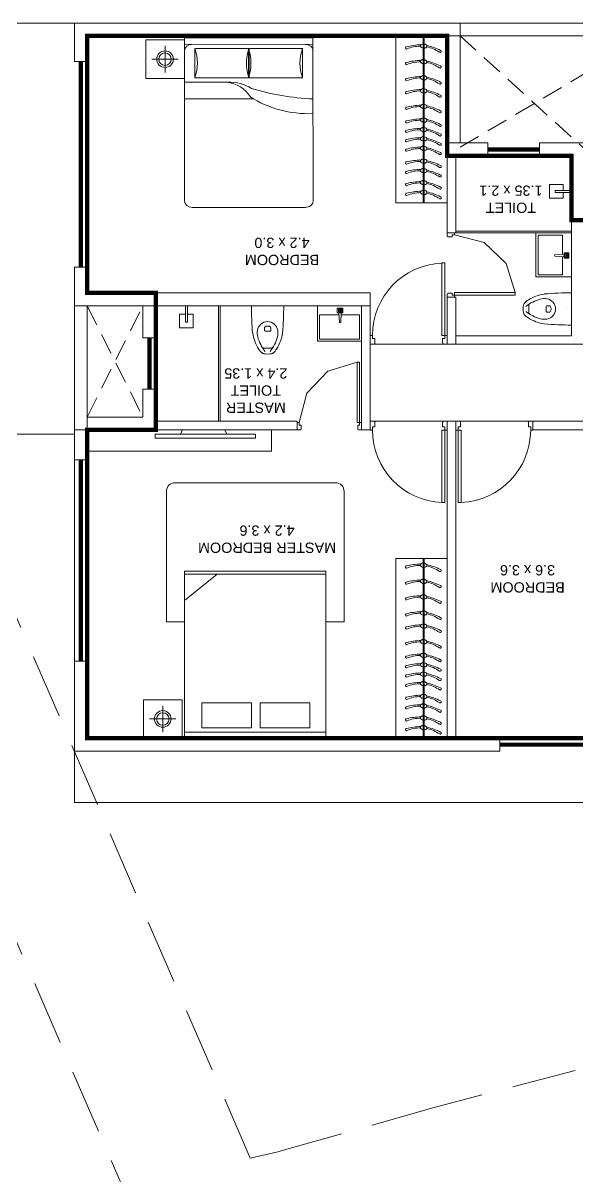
# Model space of a CAD drawing. Header units: inches. Extents: x 27644242 to 29005101, y -955243 to 216979.
# Drawn here: x 28708094 to 28714555, y -43094 to -29634 of the extents above; entities that cross this region are included whole.
import ezdxf

# ---------------------------------------------------------------- set-up
doc = ezdxf.new("R2010")
doc.units = ezdxf.units.IN
doc.header["$MEASUREMENT"] = 0
doc.set_wipeout_variables(frame=1)
for name, pattern in [('01-Xref Col Podium Lvl-1$0$HIDDEN', [0.375, 0.25, -0.125]), ('DASHED2', [0.375, 0.25, -0.125]), ('HIDDEN', [0.375, 0.25, -0.125])]:
    doc.linetypes.add(name, pattern=pattern)
doc.layers.get('Defpoints').update_dxf_attribs({"color": 8})
for name, color, linetype, lineweight in [('AHC-A-DUCT', 14, 'HIDDEN', 5), ('DOOR', 4, 'Continuous', 0), ('DOORS', 1, 'Continuous', 9), ('ELEVATION', 40, 'Continuous', 13), ('FURN', 250, 'Continuous', 0), ('RVA Site Boundary', 17, 'Continuous', 15), ('WALL', 7, 'Continuous', 20), ('WINDOW', 162, 'Continuous', 13)]:
    doc.layers.add(name, color=color, linetype=linetype, lineweight=lineweight)
doc.layers.add('text', color=7, linetype='Continuous')
doc.styles.add('AMITS', font='arial.ttf')

# ---------------------------------------------------------------- blocks, each defined once
blk = doc.blocks.new('A$C6E20521E-flat-1-flatten-1')
at = {"layer": 'DOORS', "color": 251}
for p, q in [((-63, 103), (-63, 949)), ((-63, 949), (-27, 949)), ((-27, 103), (-27, 949)), ((-900, 0), (-900, 103)), ((-873, 103), (-900, 103)), ((0, 0), (-900, 0)), ((-873, 67), (-873, 103)), ((-846, 67), (-873, 67)), ((-846, 13), (-846, 67)), ((-27, 103), (-63, 103)), ((-54, 13), (-54, 67)), ((-54, 67), (-27, 67)), ((-27, 103), (0, 103)), ((-27, 67), (-27, 103)), ((0, 0), (0, 103)), ((-859, 0), (-900, 0)), ((-40, 0), (0, 0))]:
    blk.add_line(p, q, dxfattribs=at)
at = {"layer": 'DOORS', "color": 251, "extrusion": (0, 0, -1)}
for centre, major_axis, start_param, end_param in [((-27, 103), (-729, -429), 0.531535, 2.059765), ((-859, 13), (-11.7, -6.7), 3.665191, 5.235988), ((-40, 13), (-11.7, -6.7), 5.235988, 6.806784)]:
    blk.add_ellipse(centre, major_axis=major_axis, ratio=1, start_param=start_param, end_param=end_param, dxfattribs=at)
blk = doc.blocks.new('A$C65A37FE3-flatten-3')
at = {"layer": 'DOOR', "color": 252, "true_color": 0x939598}
for p, q in [((0, -34), (0, 0)), ((0, 0), (86, 0)), ((11, -45), (56, -45)), ((56, -45), (56, -23)), ((56, -23), (86, -23)), ((86, -23), (86, 0)), ((86, -23), (86, -53)), ((86, -23), (791, -23)), ((86, -53), (791, -53)), ((791, -53), (791, -23)), ((0, -716), (0, -750)), ((0, -750), (86, -750)), ((11, -705), (56, -705)), ((56, -705), (56, -728)), ((56, -728), (86, -728)), ((86, -728), (86, -750))]:
    blk.add_line(p, q, dxfattribs=at)
for points in [[(0, -34), (3, -42), (11, -45)], [(86, -728), (430, -638), (687, -392), (791, -53)], [(11, -705), (6, -707), (2, -711), (0, -716)]]:
    blk.add_lwpolyline(points, dxfattribs=at)
blk = doc.blocks.new('1')
at = {"layer": 'FURN'}
for p, q in [((-479, 2011, 0), (121, 2011, 0)), ((-479, 2011, 0), (-479, -89, 0)), ((-210, 2011, 0), (-210, -89, 0)), ((-198, 2011, 0), (-198, -89, 0)), ((121, 2011, 0), (121, -89, 0)), ((-479, -89, 0), (122, -89, 0))]:
    blk.add_line(p, q, dxfattribs=at)
at = {"layer": 'FURN', "extrusion": (-6.40542e-09, 9.36485e-09, 1)}
for points in [[(-166, 1884, 0.144333), (-168, 1893, 0.107177), (-175, 1903, 0.077818), (-187, 1909, 0.065016), (-201, 1913, 0.065016), (-217, 1912, 0.077818), (-229, 1908, 0.107177), (-238, 1901, 0.144333), (-242, 1892, 0.144333), (-240, 1883, 0.107177), (-232, 1874, 0.077818), (-221, 1868, 0.065016), (-206, 1864, 0.065016), (-191, 1864, 0.077818), (-179, 1868, 0.107177), (-170, 1876, 0.144333)], [(-166, 1771, 0.144333), (-168, 1780, 0.107177), (-175, 1789, 0.077818), (-186, 1795, 0.065016), (-201, 1799, 0.065016), (-217, 1799, 0.077818), (-229, 1795, 0.107177), (-238, 1787, 0.144333), (-242, 1779, 0.144333), (-240, 1770, 0.107177), (-232, 1760, 0.077818), (-221, 1754, 0.065016), (-206, 1750, 0.065016), (-191, 1751, 0.077818), (-179, 1755, 0.107177), (-169, 1762, 0.144333)], [(-166, 1630, 0.144333), (-168, 1639, 0.107177), (-175, 1648, 0.077818), (-187, 1655, 0.065016), (-201, 1658, 0.065016), (-217, 1658, 0.077818), (-229, 1654, 0.107177), (-238, 1646, 0.144333), (-242, 1638, 0.144333), (-240, 1629, 0.107177), (-232, 1619, 0.077818), (-221, 1613, 0.065016), (-206, 1610, 0.065016), (-191, 1610, 0.077818), (-179, 1614, 0.107177), (-170, 1622, 0.144333)], [(-166, 1519, 0.144333), (-168, 1528, 0.107177), (-175, 1538, 0.077818), (-186, 1544, 0.065016), (-201, 1547, 0.065016), (-217, 1547, 0.077818), (-229, 1543, 0.107177), (-238, 1536, 0.144333), (-242, 1527, 0.144333), (-240, 1518, 0.107177), (-232, 1509, 0.077818), (-221, 1502, 0.065016), (-206, 1499, 0.065016), (-191, 1499, 0.077818), (-179, 1503, 0.107177), (-169, 1511, 0.144333)], [(-166, 1369, 0.144333), (-168, 1378, 0.107177), (-175, 1388, 0.077818), (-187, 1394, 0.065016), (-201, 1398, 0.065016), (-217, 1397, 0.077818), (-229, 1393, 0.107177), (-238, 1386, 0.144333), (-242, 1377, 0.144333), (-240, 1368, 0.107177), (-232, 1359, 0.077818), (-221, 1353, 0.065016), (-206, 1349, 0.065016), (-191, 1349, 0.077818), (-179, 1353, 0.107177), (-170, 1361, 0.144333)], [(-166, 1259, 0.144333), (-168, 1268, 0.107177), (-175, 1277, 0.077818), (-186, 1283, 0.065016), (-201, 1287, 0.065016), (-217, 1287, 0.077818), (-229, 1283, 0.107177), (-238, 1275, 0.144333), (-242, 1267, 0.144333), (-240, 1258, 0.107177), (-232, 1248, 0.077818), (-221, 1242, 0.065016), (-206, 1238, 0.065016), (-191, 1239, 0.077818), (-179, 1243, 0.107177), (-169, 1250, 0.144333)], [(-166, 1150, 0.144333), (-168, 1159, 0.107177), (-175, 1168, 0.077818), (-186, 1175, 0.065016), (-201, 1178, 0.065016), (-217, 1178, 0.077818), (-229, 1174, 0.107177), (-238, 1166, 0.144333), (-242, 1158, 0.144333), (-240, 1149, 0.107177), (-232, 1140, 0.077818), (-221, 1133, 0.065016), (-206, 1130, 0.065016), (-191, 1130, 0.077818), (-179, 1134, 0.107177), (-169, 1142, 0.144333)], [(-166, 1039, 0.144333), (-168, 1048, 0.107177), (-175, 1058, 0.077818), (-186, 1064, 0.065016), (-201, 1068, 0.065016), (-217, 1067, 0.077818), (-229, 1063, 0.107177), (-238, 1056, 0.144333), (-242, 1047, 0.144333), (-240, 1038, 0.107177), (-232, 1029, 0.077818), (-221, 1023, 0.065016), (-206, 1019, 0.065016), (-191, 1020, 0.077818), (-179, 1023, 0.107177), (-169, 1031, 0.144333)], [(-166, 880, 0.144333), (-168, 889, 0.107177), (-175, 898, 0.077818), (-186, 905, 0.065016), (-201, 908, 0.065016), (-216, 908, 0.077818), (-229, 904, 0.107177), (-238, 896, 0.144333), (-242, 888, 0.144333), (-240, 879, 0.107177), (-232, 870, 0.077818), (-221, 863, 0.065016), (-206, 860, 0.065016), (-191, 860, 0.077818), (-179, 864, 0.107177), (-169, 872, 0.144333)], [(-166, 698, 0.144333), (-167, 707, 0.107177), (-175, 716, 0.077818), (-186, 722, 0.065016), (-201, 726, 0.065016), (-216, 726, 0.077818), (-229, 722, 0.107177), (-238, 714, 0.144333), (-241, 706, 0.144333), (-240, 697, 0.107177), (-232, 687, 0.077818), (-221, 681, 0.065016), (-206, 677, 0.065016), (-191, 678, 0.077818), (-179, 682, 0.107177), (-169, 689, 0.144333)], [(-166, 546, 0.144333), (-167, 555, 0.107177), (-175, 564, 0.077818), (-186, 570, 0.065016), (-201, 574, 0.065016), (-216, 573, 0.077818), (-229, 569, 0.107177), (-238, 562, 0.144333), (-241, 553, 0.144333), (-240, 544, 0.107177), (-232, 535, 0.077818), (-221, 529, 0.065016), (-206, 525, 0.065016), (-191, 526, 0.077818), (-179, 530, 0.107177), (-169, 537, 0.144333)], [(-166, 357, 0.144333), (-167, 366, 0.107177), (-175, 376, 0.077818), (-186, 382, 0.065016), (-201, 385, 0.065016), (-216, 385, 0.077818), (-228, 381, 0.107177), (-238, 374, 0.144333), (-241, 365, 0.144333), (-240, 356, 0.107177), (-232, 347, 0.077818), (-221, 340, 0.065016), (-206, 337, 0.065016), (-191, 337, 0.077818), (-178, 341, 0.107177), (-169, 349, 0.144333)], [(-166, 175, 0.144333), (-167, 184, 0.107177), (-175, 193, 0.077818), (-186, 200, 0.065016), (-201, 203, 0.065016), (-216, 203, 0.077818), (-228, 199, 0.107177), (-238, 191, 0.144333), (-241, 183, 0.144333), (-240, 174, 0.107177), (-232, 165, 0.077818), (-221, 158, 0.065016), (-206, 155, 0.065016), (-191, 155, 0.077818), (-178, 159, 0.107177), (-169, 167, 0.144333)], [(-165, -13, 0.144333), (-167, -4, 0.107177), (-175, 5, 0.077818), (-186, 12, 0.065016), (-201, 15, 0.065016), (-216, 15, 0.077818), (-228, 11, 0.107177), (-238, 3, 0.144333), (-241, -5, 0.144333), (-239, -14, 0.107177), (-232, -23, 0.077818), (-221, -30, 0.065016), (-206, -33, 0.065016), (-191, -33, 0.077818), (-178, -29, 0.107177), (-169, -21, 0.144333)]]:
    blk.add_lwpolyline(points, format="xyb", close=True, dxfattribs=at)
for points in [[(-171, 1874, 0.057952), (-1, 1897, 1.08017), (-9, 1922, -0.102886), (-167, 1890, -0.821198)], [(-171, 1761, 0.057952), (-1, 1784, 1.08017), (-9, 1809, -0.102886), (-167, 1777, -0.821198)], [(-171, 1620, 0.057952), (-1, 1643, 1.08017), (-9, 1668, -0.102886), (-167, 1636, -0.821198)], [(-171, 1509, 0.057952), (-1, 1532, 1.08017), (-9, 1557, -0.102886), (-167, 1525, -0.821198)], [(-171, 1359, 0.057952), (-1, 1382, 1.08017), (-9, 1407, -0.102886), (-167, 1375, -0.821198)], [(-171, 1249, 0.057952), (-1, 1272, 1.08017), (-9, 1297, -0.102886), (-167, 1265, -0.821198)], [(-171, 1140, 0.057952), (-1, 1163, 1.08017), (-9, 1188, -0.102886), (-166, 1156, -0.821198)], [(-171, 1029, 0.057952), (0, 1052, 1.08017), (-9, 1077, -0.102886), (-166, 1045, -0.821198)], [(-171, 870, 0.057952), (0, 893, 1.08017), (-9, 918, -0.102886), (-166, 886, -0.821198)], [(-171, 688, 0.057952), (0, 711, 1.08017), (-9, 736, -0.102886), (-166, 704, -0.821198)], [(-171, 535, 0.057952), (0, 558, 1.08017), (-9, 583, -0.102886), (-166, 551, -0.821198)], [(-171, 347, 0.057952), (0, 370, 1.08017), (-9, 395, -0.102886), (-166, 363, -0.821198)], [(-171, 165, 0.057952), (0, 188, 1.08017), (-9, 213, -0.102886), (-166, 181, -0.821198)], [(-171, -23, 0.057952), (0, 0, 1.08017), (-8, 25, -0.102886), (-166, -7, -0.821198)]]:
    blk.add_lwpolyline(points, format="xyb", dxfattribs=at)
for centre, radius, start, end in [((-395, 1950, 0), 13.2, 55.0212, 243.8495), ((-73, 2608, 0), 745, 243.8497, 257.1166), ((-162, 2285, 0), 395, 235.0214, 258.5184), ((-395, 1837, 0), 13.2, 55.0212, 243.8495), ((-73, 2494, 0), 745, 243.8497, 257.1166), ((-161, 2171, 0), 395, 235.0214, 258.5184), ((-395, 1696, 0), 13.2, 55.0212, 243.8495), ((-73, 2353, 0), 745, 243.8497, 257.1166), ((-162, 2030, 0), 395, 235.0214, 258.5184), ((-395, 1585, 0), 13.2, 55.0212, 243.8495), ((-73, 2243, 0), 745, 243.8497, 257.1166), ((-161, 1919, 0), 395, 235.0214, 258.5184), ((-395, 1435), 13.2, 55.0212, 243.8495), ((-73, 2093), 745, 243.8497, 257.1166), ((-162, 1770), 395, 235.0214, 258.5184), ((-395, 1325), 13.2, 55.0212, 243.8495), ((-395, 1216), 13.2, 55.0212, 243.8495), ((-73, 1982), 745, 243.8497, 257.1166), ((-161, 1659), 395, 235.0214, 258.5184), ((-161, 1550), 395, 235.0214, 258.5184), ((-395, 1105), 13.2, 55.0212, 243.8495), ((-73, 1873), 745, 243.8497, 257.1166), ((-72, 1763), 745, 243.8497, 257.1166), ((-161, 1440), 395, 235.0214, 258.5184), ((-395, 946), 13.2, 55.0212, 243.8495), ((-161, 1280), 395, 235.0214, 258.5184), ((-72, 1603), 745, 243.8497, 257.1166), ((-395, 764), 13.2, 55.0212, 243.8495), ((-72, 1421), 745, 243.8497, 257.1166), ((-161, 1098), 395, 235.0214, 258.5184), ((-395, 612), 13.2, 55.0212, 243.8495), ((-72, 1269), 745, 243.8497, 257.1166), ((-161, 946), 395, 235.0214, 258.5184), ((-395, 423), 13.2, 55.0212, 243.8495), ((-72, 1081), 745, 243.8497, 257.1166), ((-161, 758), 395, 235.0214, 258.5184), ((-395, 241), 13.2, 55.0212, 243.8495), ((-72, 898), 745, 243.8497, 257.1166), ((-161, 575), 395, 235.0214, 258.5184), ((-395, 53), 13.2, 55.0212, 243.8495), ((-72, 710), 745, 243.8497, 257.1166), ((-161, 387), 395, 235.0214, 258.5184)]:
    blk.add_arc(centre, radius, start, end, dxfattribs=at)
blk = doc.blocks.new('A$C3C731254-flat-1')
at = {"layer": 'FURN'}
for p, q in [((-77430, -2820), (-77431, -2802)), ((-77430, -2802), (-77318, -2797)), ((-77430, -2820), (-77318, -2825))]:
    blk.add_line(p, q, dxfattribs=at)
for points in [[(-77233, -3061), (-77648, -3061), (-77648, -2547), (-77233, -2547)], [(-77263, -2843), (-77263, -2778), (-77318, -2778), (-77318, -2843)], [(-77275, -2831), (-77275, -2791), (-77306, -2791), (-77306, -2831)], [(-77287, -2819), (-77287, -2803), (-77293, -2803), (-77293, -2819)]]:
    blk.add_lwpolyline(points, close=True, dxfattribs=at)
blk.add_lwpolyline([(-77339, -2824), (-77339, -3036), (-77623, -3036), (-77623, -2572), (-77339, -2572), (-77339, -2798)], dxfattribs=at)
blk = doc.blocks.new('A$C3D5F2F58')
at = {"color": 0, "linetype": 'ByBlock'}
blk.add_wipeout([(188, 0), (-188, 0), (-185, -125), (-183, -194), (-179, -263), (-176, -302), (-170, -349), (-151, -415), (-144, -433), (-131, -459), (-112, -495), (-106, -504), (-86, -530), (-72, -545), (-64, -553), (-56, -558), (-41, -562), (-23, -564), (3, -565), (30, -563), (47, -561), (56, -558), (74, -543), (101, -511), (135, -451), (158, -392), (171, -340), (179, -260), (185, -136), (187, -46)], dxfattribs=at)
for p, q in [((-188, 0), (188, 0)), ((0, -63), (0, -63)), ((-38, -282), (-36, -255)), ((36, -255), (38, -282)), ((-24, -298), (24, -298)), ((-43, -497), (43, -497))]:
    blk.add_line(p, q, dxfattribs=at)
at = {"color": 0, "linetype": 'ByBlock', "extrusion": (0, 0, -1)}
for centre, major_axis, ratio, start_param, end_param in [((3903, 5), (4088, 164), 0.940247, 3.100232, 3.182953), ((-3903, 5), (-4088, 164), 0.940247, 3.100232, 3.182953), ((0, -305), (84.4, 84.4), 1, 4.07333, 6.922251), ((-27, -256), (6.03, 6.03), 1, 4.01894, 4.852375), ((0, -292), (-38.2, 38.2), 1, 0.139988, 1.430816), ((27, -256), (6.03, 6.03), 1, -0.139979, 0.693472), ((276, -258), (321, 321), 1, 3.353441, 3.79389), ((87, -319), (147, 147), 1, 3.705861, 4.079165), ((326, -246), (-323, 323), 1, 4.816657, 5.23508), ((-24, -284), (10, 10), 1, 2.356198, 4.018929), ((24, -284), (-10, 10), 1, 2.264265, 3.926995), ((-326, -246), (-323, 323), 1, 2.618909, 3.037332), ((-276, -258), (-321, 321), 1, 2.489302, 2.929752), ((-87, -319), (-147, 147), 1, 2.204028, 2.577331), ((119, -350), (193, 193), 1, 3.092098, 3.328462), ((-43, -474), (16.1, 16.1), 1, 2.356198, 3.387836), ((43, -474), (16.1, 16.1), 1, 1.324559, 2.356198), ((-119, -350), (193, 193), 1, 1.383935, 1.620298), ((-41, -527), (24.1, 24.1), 1, 2.528301, 3.092099), ((0, -292), (-193, 193), 1, 3.75489, 4.099099), ((41, -527), (24.1, 24.1), 1, 1.620298, 2.184095)]:
    blk.add_ellipse(centre, major_axis=major_axis, ratio=ratio, start_param=start_param, end_param=end_param, dxfattribs=at)
blk = doc.blocks.new('A$C3E645E75')
at = {"extrusion": (0, 0, -1), "zscale": -0.9999999999999998, "rotation": 179.9999999999989}
blk.add_blockref('A$C3D5F2F58', (0, 0), dxfattribs=at)
blk = doc.blocks.new('A$C3A956F37-flat-1')
at = {"layer": 'FURN'}
blk.add_line((-168, 90), (0, 90), dxfattribs=at)
for points in [[(-97, 67), (-97, 0), (-259, 0), (-259, 161), (-97, 161), (-97, 90)], [(0, 67), (-191, 67), (-191, 90), (-168, 90)]]:
    blk.add_lwpolyline(points, dxfattribs=at)
blk = doc.blocks.new('A$C700F438C')
at = {"layer": 'FURN', "color": 8, "extrusion": (-6.65399e-08, 5.27913e-08, 1)}
for p, q in [((0.073, 1.5, 0), (1.83, 1.5, 0)), ((1.98, 1.5, 0), (1.53, 1.5, 0)), ((1.98, 1.5, 0), (1.53, 1.5, 0)), ((1.98, 1.5, 0), (1.53, 1.5, 0)), ((1.904, 1.5, 0), (1.904, 0, 0)), ((0, 0.091, 0), (0, 1.409, 0)), ((1.855, 1.378, 0), (1.512, 1.378, 0)), ((1.512, 1.378, 0), (1.512, 0.747, 0)), ((1.855, 0.747, 0), (1.855, 1.378, 0)), ((1.267, 0.799, 0), (1.267, 0, 0)), ((1.512, 0.122, 0), (1.512, 0.754, 0)), ((1.512, 0.754, 0), (1.855, 0.754, 0)), ((1.512, 0.747, 0), (1.855, 0.747, 0)), ((1.855, 0.754, 0), (1.855, 0.122, 0)), ((1.463, 0.503, 0), (1.463, 0, 0)), ((1.83, 0, 0), (0.074, 0, 0)), ((1.855, 0.122, 0), (1.512, 0.122, 0)), ((1.904, 0, 0), (1.98, 0, 0))]:
    blk.add_line(p, q, dxfattribs=at)
at = {"layer": 'FURN', "linetype": 'Continuous', "lineweight": 0, "extrusion": (-6.65399e-08, 5.27913e-08, 1)}
blk.add_line((1.83, 0, 0), (1.917, 0, 0), dxfattribs=at)
at = {"layer": 'FURN', "color": 8, "extrusion": (6.65399e-08, -5.27913e-08, -1)}
for centre, major_axis, ratio, start_param, end_param in [((0.073, 1.409, 0), (0, -0.0914, 0), 0.803207, 1.570796, 3.141593), ((1.959, 1.454, 0), (0, -1.077, 0), 0.803207, 0.880587, 1.613256), ((3.067, 1.603, 0), (0, -2.243, 0), 0.803207, 1.197175, 1.525138), ((1.83, 1.409, 0), (0, -0.0914, 0), 0.803207, 3.141593, 4.712389), ((1.683, 2.11, 0), (0, -0.762, 0), 0.803207, -0.283794, 0.283794), ((0.669, 0.085, 0), (-0.705, -0.615, 0), 0.604617, 2.952061, 3.536756), ((-0.032, 0.19, 0), (-1.467, -0.494, 0), 0.581007, 3.019706, 3.343381), ((1.684, 0.015, 0), (0, -0.762, 0), 0.803207, 2.857799, 3.425387), ((0.074, 0.091, 0), (0, -0.0914, 0), 0.803207, 0, 1.570796), ((1.83, 0.092, 0), (0, -0.0914, 0), 0.803207, -1.570796, 0)]:
    blk.add_ellipse(centre, major_axis=major_axis, ratio=ratio, start_param=start_param, end_param=end_param, dxfattribs=at)
at = {"layer": 'FURN', "color": 8, "extrusion": (-6.65399e-08, 5.27913e-08, 1)}
for centre, start_param, end_param in [((1.683, 1.485, 0), -0.283794, 0.283794), ((1.684, -0.61, 0), 2.857799, 3.425387)]:
    blk.add_ellipse(centre, major_axis=(0, -0.762, 0), ratio=0.803207, start_param=start_param, end_param=end_param, dxfattribs=at)
blk = doc.blocks.new('BEDROOM')
at = {"layer": 'FURN', "linetype": 'Continuous', "extrusion": (-5.00305e-08, -8.66553e-08, 1)}
for p, q in [((1066, 501, 0), (1066, 193, 0)), ((912, 347, 0), (1220, 347, 0))]:
    blk.add_line(p, q, dxfattribs=at)
at = {"layer": 'FURN', "ltscale": 500}
blk.add_line((1315, 122, 0), (1315, -1378, 0), dxfattribs=at)
at = {"layer": 'FURN', "ltscale": 0.05, "extrusion": (-5.00305e-08, -8.66553e-08, 1), "elevation": 0}
blk.add_lwpolyline([(1291, 122), (841, 122), (841, 572), (1291, 572)], close=True, dxfattribs=at)
at = {"layer": 'FURN', "linetype": 'Continuous', "extrusion": (-5.00305e-08, -8.66553e-08, 1)}
for radius in [97, 72.8]:
    blk.add_circle((1066, 347, 0), radius, dxfattribs=at)
at = {"layer": 'FURN', "extrusion": (-3.01072e-07, 1.30707e-07, 1), "xscale": -1000.000000000015, "yscale": 1000.000000000015, "zscale": 1000.000000000007, "rotation": 180.0236273616612}
blk.add_blockref('A$C700F438C', (-665, 121, 0), dxfattribs=at)
blk = doc.blocks.new('gfff')
at = {"layer": 'FURN'}
for p, q in [((-395, 1840, 0), (206, 1840, 0)), ((-394, 1840, 0), (-394, -110, 0)), ((-125, 1840, 0), (-125, -110, 0)), ((-113, 1840, 0), (-113, -110, 0)), ((206, 1840, 0), (206, -110, 0)), ((-394, -110, 0), (207, -110, 0))]:
    blk.add_line(p, q, dxfattribs=at)
at = {"layer": 'FURN', "extrusion": (-6.40542e-09, 9.36485e-09, 1)}
for points in [[(-87, 1703, 0.057952), (84, 1726, 1.08017), (76, 1751, -0.102886), (-82, 1719, -0.821198)], [(-86, 1589, 0.057952), (84, 1612, 1.08017), (76, 1637, -0.102886), (-82, 1605, -0.821198)], [(-87, 1448, 0.057952), (84, 1471, 1.08017), (76, 1496, -0.102886), (-82, 1464, -0.821198)], [(-86, 1338, 0.057952), (84, 1361, 1.08017), (76, 1386, -0.102886), (-82, 1354, -0.821198)], [(-87, 1188, 0.057952), (84, 1211, 1.08017), (76, 1236, -0.102886), (-82, 1204, -0.821198)], [(-86, 1077, 0.057952), (84, 1100, 1.08017), (76, 1125, -0.102886), (-82, 1093, -0.821198)], [(-86, 968, 0.057952), (84, 992, 1.08017), (76, 1016, -0.102886), (-82, 984, -0.821198)], [(-86, 858, 0.057952), (84, 881, 1.08017), (76, 906, -0.102886), (-82, 874, -0.821198)], [(-86, 698, 0.057952), (84, 722, 1.08017), (76, 746, -0.102886), (-82, 715, -0.821198)], [(-86, 516, 0.057952), (84, 539, 1.08017), (76, 564, -0.102886), (-82, 532, -0.821198)], [(-86, 364, 0.057952), (84, 387, 1.08017), (76, 412, -0.102886), (-82, 380, -0.821198)], [(-86, 176, 0.057952), (85, 199, 1.08017), (76, 224, -0.102886), (-81, 192, -0.821198)], [(-86, -7, 0.057952), (85, 17, 1.08017), (76, 41, -0.102886), (-81, 10, -0.821198)]]:
    blk.add_lwpolyline(points, format="xyb", dxfattribs=at)
for points in [[(-81, 1713, 0.144333), (-83, 1722, 0.107177), (-91, 1731, 0.077818), (-102, 1738, 0.065016), (-117, 1741, 0.065016), (-132, 1741, 0.077818), (-144, 1737, 0.107177), (-154, 1729, 0.144333), (-157, 1721, 0.144333), (-155, 1712, 0.107177), (-148, 1702, 0.077818), (-137, 1696, 0.065016), (-122, 1693, 0.065016), (-106, 1693, 0.077818), (-94, 1697, 0.107177), (-85, 1705, 0.144333)], [(-81, 1599, 0.144333), (-83, 1608, 0.107177), (-91, 1618, 0.077818), (-102, 1624, 0.065016), (-117, 1628, 0.065016), (-132, 1627, 0.077818), (-144, 1623, 0.107177), (-154, 1616, 0.144333), (-157, 1607, 0.144333), (-155, 1598, 0.107177), (-148, 1589, 0.077818), (-137, 1583, 0.065016), (-122, 1579, 0.065016), (-106, 1579, 0.077818), (-94, 1583, 0.107177), (-85, 1591, 0.144333)], [(-81, 1458, 0.144333), (-83, 1467, 0.107177), (-91, 1477, 0.077818), (-102, 1483, 0.065016), (-117, 1487, 0.065016), (-132, 1486, 0.077818), (-144, 1482, 0.107177), (-154, 1475, 0.144333), (-157, 1466, 0.144333), (-155, 1457, 0.107177), (-148, 1448, 0.077818), (-137, 1442, 0.065016), (-122, 1438, 0.065016), (-106, 1439, 0.077818), (-94, 1442, 0.107177), (-85, 1450, 0.144333)], [(-81, 1348, 0.144333), (-83, 1357, 0.107177), (-91, 1366, 0.077818), (-102, 1373, 0.065016), (-117, 1376, 0.065016), (-132, 1376, 0.077818), (-144, 1372, 0.107177), (-154, 1364, 0.144333), (-157, 1356, 0.144333), (-155, 1347, 0.107177), (-148, 1337, 0.077818), (-137, 1331, 0.065016), (-122, 1328, 0.065016), (-106, 1328, 0.077818), (-94, 1332, 0.107177), (-85, 1339, 0.144333)], [(-81, 1198, 0.144333), (-83, 1207, 0.107177), (-91, 1216, 0.077818), (-102, 1223, 0.065016), (-117, 1226, 0.065016), (-132, 1226, 0.077818), (-144, 1222, 0.107177), (-154, 1214, 0.144333), (-157, 1206, 0.144333), (-155, 1197, 0.107177), (-148, 1187, 0.077818), (-137, 1181, 0.065016), (-122, 1178, 0.065016), (-106, 1178, 0.077818), (-94, 1182, 0.107177), (-85, 1190, 0.144333)], [(-81, 1087, 0.144333), (-83, 1096, 0.107177), (-91, 1106, 0.077818), (-102, 1112, 0.065016), (-117, 1116, 0.065016), (-132, 1115, 0.077818), (-144, 1111, 0.107177), (-154, 1104, 0.144333), (-157, 1095, 0.144333), (-155, 1086, 0.107177), (-148, 1077, 0.077818), (-137, 1071, 0.065016), (-122, 1067, 0.065016), (-106, 1067, 0.077818), (-94, 1071, 0.107177), (-85, 1079, 0.144333)], [(-81, 979, 0.144333), (-83, 988, 0.107177), (-91, 997, 0.077818), (-102, 1003, 0.065016), (-117, 1007, 0.065016), (-132, 1006, 0.077818), (-144, 1002, 0.107177), (-153, 995, 0.144333), (-157, 986, 0.144333), (-155, 977, 0.107177), (-148, 968, 0.077818), (-136, 962, 0.065016), (-122, 958, 0.065016), (-106, 959, 0.077818), (-94, 963, 0.107177), (-85, 970, 0.144333)], [(-81, 868, 0.144333), (-83, 877, 0.107177), (-91, 886, 0.077818), (-102, 893, 0.065016), (-117, 896, 0.065016), (-132, 896, 0.077818), (-144, 892, 0.107177), (-153, 884, 0.144333), (-157, 876, 0.144333), (-155, 867, 0.107177), (-148, 858, 0.077818), (-136, 851, 0.065016), (-122, 848, 0.065016), (-106, 848, 0.077818), (-94, 852, 0.107177), (-85, 860, 0.144333)], [(-81, 709, 0.144333), (-83, 718, 0.107177), (-90, 727, 0.077818), (-102, 733, 0.065016), (-116, 737, 0.065016), (-132, 736, 0.077818), (-144, 732, 0.107177), (-153, 725, 0.144333), (-157, 716, 0.144333), (-155, 708, 0.107177), (-147, 698, 0.077818), (-136, 692, 0.065016), (-121, 688, 0.065016), (-106, 689, 0.077818), (-94, 693, 0.107177), (-85, 700, 0.144333)], [(-81, 526, 0.144333), (-83, 535, 0.107177), (-90, 545, 0.077818), (-102, 551, 0.065016), (-116, 555, 0.065016), (-132, 554, 0.077818), (-144, 550, 0.107177), (-153, 543, 0.144333), (-157, 534, 0.144333), (-155, 525, 0.107177), (-147, 516, 0.077818), (-136, 510, 0.065016), (-121, 506, 0.065016), (-106, 506, 0.077818), (-94, 510, 0.107177), (-85, 518, 0.144333)], [(-81, 374, 0.144333), (-83, 383, 0.107177), (-90, 392, 0.077818), (-101, 399, 0.065016), (-116, 402, 0.065016), (-132, 402, 0.077818), (-144, 398, 0.107177), (-153, 390, 0.144333), (-157, 382, 0.144333), (-155, 373, 0.107177), (-147, 364, 0.077818), (-136, 357, 0.065016), (-121, 354, 0.065016), (-106, 354, 0.077818), (-94, 358, 0.107177), (-84, 366, 0.144333)], [(-81, 186, 0.144333), (-83, 195, 0.107177), (-90, 204, 0.077818), (-101, 211, 0.065016), (-116, 214, 0.065016), (-132, 214, 0.077818), (-144, 210, 0.107177), (-153, 202, 0.144333), (-157, 194, 0.144333), (-155, 185, 0.107177), (-147, 175, 0.077818), (-136, 169, 0.065016), (-121, 166, 0.065016), (-106, 166, 0.077818), (-94, 170, 0.107177), (-84, 178, 0.144333)], [(-81, 4, 0.144333), (-83, 13, 0.107177), (-90, 22, 0.077818), (-101, 28, 0.065016), (-116, 32, 0.065016), (-131, 31, 0.077818), (-144, 27, 0.107177), (-153, 20, 0.144333), (-157, 11, 0.144333), (-155, 3, 0.107177), (-147, -7, 0.077818), (-136, -13, 0.065016), (-121, -17, 0.065016), (-106, -16, 0.077818), (-94, -12, 0.107177), (-84, -5, 0.144333)]]:
    blk.add_lwpolyline(points, format="xyb", close=True, dxfattribs=at)
for centre, radius, start, end in [((-311, 1779, 0), 13.2, 55.0212, 243.8495), ((12, 2436, 0), 745, 243.8497, 257.1166), ((-77, 2113, 0), 395, 235.0214, 258.5184), ((-311, 1665, 0), 13.2, 55.0212, 243.8495), ((12, 2323, 0), 745, 243.8497, 257.1166), ((-77, 2000, 0), 395, 235.0214, 258.5184), ((-311, 1524, 0), 13.2, 55.0212, 243.8495), ((12, 2182, 0), 745, 243.8497, 257.1166), ((-77, 1859, 0), 395, 235.0214, 258.5184), ((-311, 1414, 0), 13.2, 55.0212, 243.8495), ((12, 2071, 0), 745, 243.8497, 257.1166), ((-77, 1748, 0), 395, 235.0214, 258.5184), ((-311, 1264), 13.2, 55.0212, 243.8495), ((12, 1921), 745, 243.8497, 257.1166), ((-77, 1598), 395, 235.0214, 258.5184), ((-311, 1153), 13.2, 55.0212, 243.8495), ((12, 1811), 745, 243.8497, 257.1166), ((-77, 1488), 395, 235.0214, 258.5184), ((-310, 1045), 13.2, 55.0212, 243.8495), ((-310, 934), 13.2, 55.0212, 243.8495), ((12, 1702), 745, 243.8497, 257.1166), ((-77, 1379), 395, 235.0214, 258.5184), ((-77, 1268), 395, 235.0214, 258.5184), ((12, 1591), 745, 243.8497, 257.1166), ((-310, 775), 13.2, 55.0212, 243.8495), ((12, 1432), 745, 243.8497, 257.1166), ((-77, 1109), 395, 235.0214, 258.5184), ((-310, 592), 13.2, 55.0212, 243.8495), ((12, 1250), 745, 243.8497, 257.1166), ((-77, 927), 395, 235.0214, 258.5184), ((-310, 440), 13.2, 55.0212, 243.8495), ((12, 1097), 745, 243.8497, 257.1166), ((-76, 774), 395, 235.0214, 258.5184), ((-310, 252), 13.2, 55.0212, 243.8495), ((13, 909), 745, 243.8497, 257.1166), ((-76, 586), 395, 235.0214, 258.5184), ((-310, 70), 13.2, 55.0212, 243.8495), ((13, 727), 745, 243.8497, 257.1166), ((-76, 404), 395, 235.0214, 258.5184)]:
    blk.add_arc(centre, radius, start, end, dxfattribs=at)
blk = doc.blocks.new('TVVVV')
at = {"layer": 'FURN', "ltscale": 1000, "elevation": 0}
blk.add_lwpolyline([(-130, 740), (-82, 740), (-82, -429), (-130, -429)], close=True, dxfattribs=at)
for points in [[(-130, 447), (-179, 422)], [(-130, -96), (-179, -71)]]:
    blk.add_lwpolyline(points, dxfattribs=at)
blk = doc.blocks.new('edddew234')
at = {"layer": 'FURN', "linetype": 'Continuous', "extrusion": (5.00305e-08, 8.66553e-08, 1)}
for p, q in [((1391, 2058, 0), (1391, 1750, 0)), ((1545, 1904, 0), (1237, 1904, 0))]:
    blk.add_line(p, q, dxfattribs=at)
at = {"layer": 'FURN', "ltscale": 0.05, "extrusion": (5.00305e-08, 8.66553e-08, 1)}
for p, q in [((1616, 1650, 0), (-334, 1650, 0)), ((-334, 1650, 0), (-334, 0, 0)), ((6, 1650, 0), (-299, 1271, 0)), ((-299, 1650, 0), (-299, 0, 0)), ((1547, 1650, 0), (1547, 0, 0)), ((1616, 1650, 0), (1616, 0, 0)), ((1616, 0, 0), (-334, 0, 0))]:
    blk.add_line(p, q, dxfattribs=at)
blk.add_lwpolyline([(1166, 1679), (1616, 1679), (1616, 2129), (1166, 2129)], close=True, dxfattribs=at)
at = {"layer": 'FURN', "linetype": 'Continuous', "extrusion": (5.00305e-08, 8.66553e-08, 1)}
for points in [[(1494, 1449), (1203, 1449), (1203, 869), (1494, 869)], [(1494, 190), (1203, 190), (1203, 769), (1494, 769)]]:
    blk.add_lwpolyline(points, close=True, dxfattribs=at)
for radius in [97, 72.8]:
    blk.add_circle((1391, 1904), radius, dxfattribs=at)
blk = doc.blocks.new('HDHDHDHDHDHDH')
at = {"layer": 'AHC-A-DUCT', "linetype": 'DASHED2', "ltscale": 1000}
for p, q in [((27617880, -54664), (27617230, -53364)), ((27617880, -53364), (27617230, -54664))]:
    blk.add_line(p, q, dxfattribs=at)
at = {"layer": 'Defpoints', "ltscale": 500}
blk.add_lwpolyline([(27606280, -57814, 50, 50, 0), (27610280, -57814, 50, 50, 0), (27610280, -55564, 50, 50, 0), (27610430, -55564, 50, 50, 0), (27610430, -55664, 50, 50, 0), (27612230, -55664, 50, 50, 0), (27612230, -56414, 50, 50, 0), (27613680, -56414, 50, 50, 0), (27613680, -57814, 50, 50, 0), (27617880, -57814, 50, 50, 0), (27617880, -54814, 50, 50, 0), (27617080, -54814, 50, 50, 0), (27617080, -53214, 50, 50, 0), (27617880, -53214, 50, 50, 0), (27617880, -49614, 50, 50, 0), (27613580, -49614, 50, 50, 0), (27613580, -49614, 50, 50, 0), (27609880, -49614, 50, 50, 0), (27609880, -49614, 50, 50, 0), (27606280, -49614, 50, 50, 0), (27606280, -57814, 50, 50, 0)], format="xyseb", dxfattribs=at)
at = {"layer": 'FURN', "ltscale": 500}
for p, q in [((27616330, -53314), (27616330, -54664)), ((27616350, -53314), (27616350, -54664)), ((27612230, -55514), (27613580, -55514)), ((27612230, -55534), (27613580, -55534))]:
    blk.add_line(p, q, dxfattribs=at)
at = {"layer": 'FURN', "ltscale": 1000, "elevation": 0}
blk.add_lwpolyline([(27616745, -50974), (27616957, -50974), (27616957, -52496, -0.414214), (27616857, -52596), (27614983, -52596, -0.414214), (27614883, -52496), (27614883, -50974), (27615095, -50974)], format="xyb", dxfattribs=at)
at = {"layer": 'FURN', "ltscale": 500}
blk.add_lwpolyline([(27617880, -53214), (27617880, -52964), (27615730, -52964), (27615730, -53214)], close=True, dxfattribs=at)
at = {"layer": 'WALL'}
for p, q in [((27613680, -49464), (27613067, -49464)), ((27613680, -49614), (27613067, -49614)), ((27617880, -49614, 0), (27613580, -49613, 0))]:
    blk.add_line(p, q, dxfattribs=at)
at = {"layer": 'WALL', "transparency": 33554687}
for p, q in [((27613067, -49614), (27613067, -49464)), ((27613580, -53314), (27613580, -49614)), ((27613680, -53315), (27613680, -49613)), ((27613580, -54214), (27613580, -54764)), ((27613680, -54764), (27613580, -54764)), ((27618030, -54664), (27618030, -55114)), ((27617880, -54814), (27617880, -55114)), ((27613580, -55564), (27613580, -56414)), ((27613680, -56514), (27613680, -57814)), ((27613530, -56564), (27613530, -57964)), ((27617880, -57514), (27617880, -57814)), ((27618030, -57514), (27618030, -57964))]:
    blk.add_line(p, q, dxfattribs=at)
at = {"layer": 'WALL', "ltscale": 500}
for p, q in [((27618030, -52864), (27617880, -52864)), ((27617880, -52864), (27617880, -53214)), ((27618030, -53214), (27618030, -52864)), ((27614580, -53214), (27614580, -53314)), ((27614580, -54814), (27614580, -53214)), ((27614580, -53214), (27614680, -53214)), ((27614680, -54664), (27614680, -53214)), ((27617880, -53214), (27617080, -53214)), ((27617080, -53214), (27617080, -53689)), ((27613580, -53315), (27613680, -53315)), ((27617230, -53689), (27617230, -53364)), ((27617230, -53364), (27617880, -53364)), ((27617080, -53689), (27617230, -53689)), ((27612080, -54214), (27613680, -54214)), ((27613680, -54214), (27613680, -54764)), ((27612230, -54314), (27613580, -54314)), ((27617080, -54664), (27617080, -54289)), ((27617080, -54289), (27617230, -54289)), ((27617230, -54664), (27617230, -54289)), ((27617880, -54814), (27614580, -54814)), ((27618030, -55114), (27617880, -55114)), ((27613680, -55514, 0), (27613580, -55514)), ((27613580, -55514), (27613580, -56414)), ((27613680, -55514), (27613680, -56514)), ((27612605, -56414), (27612230, -56414)), ((27612605, -56414), (27612605, -56564)), ((27613680, -56414), (27613205, -56414)), ((27613205, -56414), (27613205, -56564)), ((27612605, -56564), (27612080, -56564)), ((27613680, -56564), (27613205, -56564)), ((27617880, -57514), (27618030, -57514)), ((27613530, -57814), (27617880, -57814)), ((27613530, -57964), (27618030, -57964))]:
    blk.add_line(p, q, dxfattribs=at)
for points in [[(27617880, -49614), (27617880, -50514), (27618030, -50514), (27618030, -49464), (27613680, -49464)], [(27609980, -53214), (27612680, -53214), (27612680, -53314), (27609880, -53314)], [(27617080, -53314), (27615430, -53314), (27615430, -53214), (27617080, -53214)]]:
    blk.add_lwpolyline(points, dxfattribs=at)
blk.add_lwpolyline([(27618030, -54664), (27617880, -54664), (27617880, -53214), (27618030, -53214)], close=True, dxfattribs=at)
at = {"layer": 'WINDOW', "ltscale": 500, "const_width": 50}
for points in [[(27610467, -49539), (27613067, -49539)], [(27617955, -52864), (27617955, -50514)], [(27617155, -54289), (27617155, -53689)], [(27617955, -57514), (27617955, -55114)], [(27613205, -56489), (27612605, -56489)]]:
    blk.add_lwpolyline(points, dxfattribs=at)
for name, p, rotation in [('A$C3C731254-flat-1', (27617741, -131897), 269.9999999999912), ('A$C3A956F37-flat-1', (27616643, -54664), 269.9999999999912), ('A$C3C731254-flat-1', (27534997, -58061), 180), ('A$C3A956F37-flat-1', (27612230, -55918), 180)]:
    blk.add_blockref(name, p, dxfattribs=dict(rotation=rotation))
at = {"layer": 'DOOR', "ltscale": 500}
blk.add_blockref('A$C6E20521E-flat-1-flatten-1', (27613580, -53315), dxfattribs=at)
at = {"layer": 'DOOR', "ltscale": 500, "xscale": -1}
blk.add_blockref('A$C6E20521E-flat-1-flatten-1', (27613680, -53315), dxfattribs=at)
at = {"layer": 'DOOR', "ltscale": 500, "rotation": 180}
blk.add_blockref('A$C6E20521E-flat-1-flatten-1', (27613680, -54214), dxfattribs=at)
at = {"layer": 'FURN', "ltscale": 500}
for name, p in [('1', (27614159, -51625, 0)), ('gfff', (27614074, -57703, 0))]:
    blk.add_blockref(name, p, dxfattribs=at)
at = {"layer": 'FURN', "ltscale": 500, "xscale": -1, "rotation": 269.9999999999999}
blk.add_blockref('edddew234', (27615095, -51230, 0), dxfattribs=at)
at = {"layer": 'FURN', "ltscale": 1000, "xscale": -1, "rotation": 270}
blk.add_blockref('TVVVV', (27616347, -53035, 0), dxfattribs=at)
at = {"layer": 'FURN', "ltscale": 500, "rotation": 270}
blk.add_blockref('BEDROOM', (27616625, -56476, 0), dxfattribs=at)
at = {"layer": 'WALL', "ltscale": 500, "xscale": -1}
for p, rotation in [((27614680, -53214), 89.99999999999898), ((27613680, -54764), 359.9999999999991)]:
    blk.add_blockref('A$C65A37FE3-flatten-3', p, dxfattribs=dict(at, rotation=rotation))
at = {"layer": 'text', "ltscale": 100, "char_height": 120, "width": 1715.23, "attachment_point": 3, "style": 'AMITS'}
for s, insert in [('\\pxqc;BEDROOM\\P3.6 x 3.6', (27613601, -51315)), ('\\pxqc;MASTER BEDROOM\\P4.2 x 3.6', (27616640, -51778)), ('\\pxqc;MASTER \\PTOILET\\P2.4 x 1.35', (27616771, -53413)), ('\\pxqc;BEDROOM\\P4.2 x 3.0', (27616466, -55138)), ('\\pxqc;TOILET\\P1.35 x 2.1', (27613795, -55747))]:
    blk.add_mtext(s, dxfattribs=dict(at, insert=insert))
at = {"layer": 'FURN', "extrusion": (0, 0, -1), "zscale": -1}
for p, rotation in [((-27615776, -54664), 359.9997802697439), ((-27612230, -54626), 89.99978026974394)]:
    blk.add_blockref('A$C3E645E75', p, dxfattribs=dict(at, rotation=rotation))
at = {"layer": 'WALL', "ltscale": 500}
blk.add_line((27612230, -56414), (27612230, -54314), dxfattribs=at)
at = {"layer": 'WALL'}
blk.add_line((27614580, -54664), (27618030, -54664), dxfattribs=at)

msp = doc.modelspace()

# ---------------------------------------------------------------- block references
at = {"layer": 'WALL', "ltscale": 500, "rotation": 180}
msp.add_blockref('HDHDHDHDHDHDH', (56326722.4, -87597.9), dxfattribs=at)

# ---------------------------------------------------------------- next in the draw order: linework, layer by layer
at = {"layer": 'AHC-A-DUCT', "linetype": 'DASHED2', "ltscale": 1000}
for p, q in [((28713192.2, -29784.1), (28715392.3, -31784.1)), ((28713192.3, -31084.1), (28715392.3, -29784.1))]:
    msp.add_line(p, q, dxfattribs=at)
at = {"layer": 'ELEVATION', "ltscale": 500}
msp.add_lwpolyline([(28716742.3, -38734.1), (28708692.3, -38734.1), (28708692.3, -34433.1), (28705452.8, -34433.1), (28705452.8, -29634.1), (28708692.3, -29634.1)], dxfattribs=at)
at = {"layer": 'RVA Site Boundary', "linetype": '01-Xref Col Podium Lvl-1$0$HIDDEN', "ltscale": 3000}
for points in [[(28741955.5, -37681.7), (28733624.9, -38440), (28733013.3, -38569.8), (28732304, -38737.9), (28713285.1, -43741.6), (28711605.9, -44218.3), (28711440.2, -44265), (28710425.7, -44501), (28709966.3, -44606.8), (28709865.1, -44635.2), (28706230.5, -36217.4), (28698771.7, -19103.1), (28697412.5, -16030.7), (28698061.3, -16022.1), (28714626.9, -15857.9), (28721180.9, -15916.9), (28728668.1, -15894.9), (28742981.5, -15900.2)], [(28741844.7, -36185.6), (28733400.5, -36954.2), (28732684.5, -37106.2), (28731940.1, -37282.6), (28712889.4, -42294.6), (28711197.7, -42775), (28711066.7, -42811.9), (28710744.1, -42886.9), (28707606.6, -35620.5), (28700145.1, -18500), (28699705.3, -17505.9), (28714627.6, -17358), (28721176.3, -17417), (28728670, -17394.9), (28742980.7, -17400.2)]]:
    msp.add_lwpolyline(points, dxfattribs=at)
at = {"layer": 'WALL', "ltscale": 500}
msp.add_lwpolyline([(28713192.3, -29634.1), (28715392.3, -29634.1), (28715392.3, -29784.1), (28713192.3, -29784.1)], close=True, dxfattribs=at)

doc.saveas('drawing.dxf')
